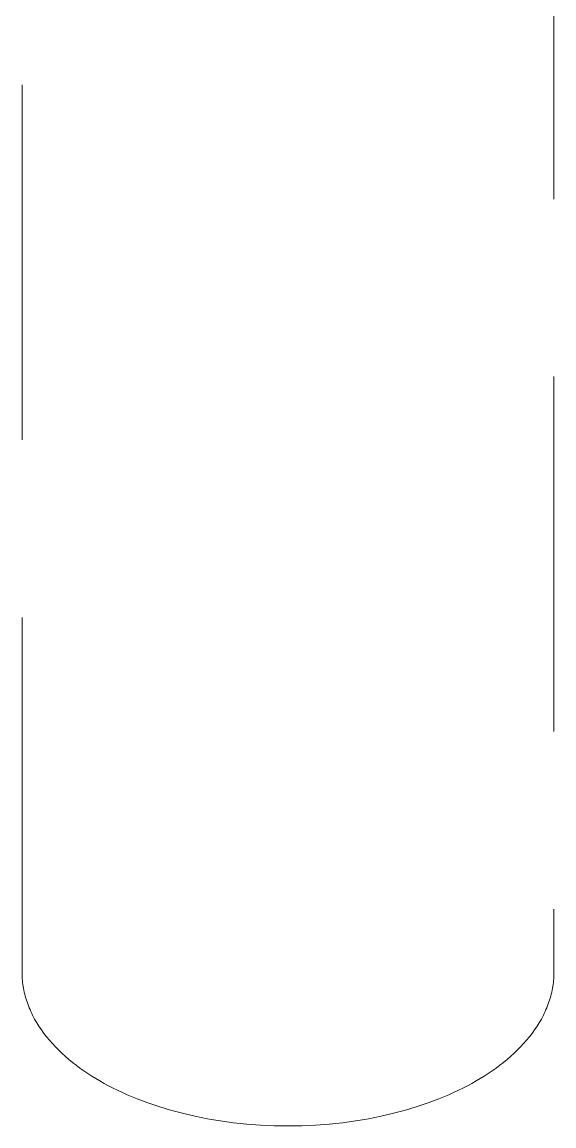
# Model space of a CAD drawing. Header units: inches. Extents: x -12 to 136, y -5 to 104.
# Drawn here: x 120.188 to 122.09, y 40.379 to 44.328 of the extents above; entities that cross this region are included whole.
import ezdxf

# ---------------------------------------------------------------- set-up
doc = ezdxf.new("R2010")
doc.units = ezdxf.units.IN
doc.linetypes.add('HIDDEN', pattern=[1.905, 1.27, -0.635])
doc.layers.add('ZANO_R_przerywana', color=250, linetype='HIDDEN', lineweight=0)

msp = doc.modelspace()

# ---------------------------------------------------------------- linework, layer by layer
at = {"layer": 'ZANO_R_przerywana'}
for p, q in [((120.18841, 40.92829), (120.18841, 54.48997)), ((122.08999, 54.48997), (122.08999, 40.92829)), ((120.18849, 40.92118), (120.18841, 40.92829)), ((120.18873, 40.91408), (120.18849, 40.92118)), ((120.18912, 40.90698), (120.18873, 40.91408)), ((120.18968, 40.89988), (120.18912, 40.90698)), ((122.08872, 40.89988), (122.08927, 40.90698)), ((122.08927, 40.90698), (122.08967, 40.91408)), ((122.08967, 40.91408), (122.08991, 40.92118)), ((122.08991, 40.92118), (122.08999, 40.92829)), ((120.1904, 40.8928), (120.18968, 40.89988)), ((120.19127, 40.88572), (120.1904, 40.8928)), ((120.1923, 40.87865), (120.19127, 40.88572)), ((120.19349, 40.87159), (120.1923, 40.87865)), ((120.19484, 40.86455), (120.19349, 40.87159)), ((122.08356, 40.86455), (122.08491, 40.87159)), ((122.08491, 40.87159), (122.0861, 40.87865)), ((122.0861, 40.87865), (122.08713, 40.88572)), ((122.08713, 40.88572), (122.088, 40.8928)), ((122.088, 40.8928), (122.08872, 40.89988)), ((120.19634, 40.85753), (120.19484, 40.86455)), ((120.198, 40.85052), (120.19634, 40.85753)), ((120.19981, 40.84353), (120.198, 40.85052)), ((120.20177, 40.83656), (120.19981, 40.84353)), ((120.20389, 40.82962), (120.20177, 40.83656)), ((120.20616, 40.8227), (120.20389, 40.82962)), ((122.07224, 40.8227), (122.07451, 40.82962)), ((122.07451, 40.82962), (122.07662, 40.83656)), ((122.07662, 40.83656), (122.07859, 40.84353)), ((122.07859, 40.84353), (122.0804, 40.85052)), ((122.0804, 40.85052), (122.08206, 40.85753)), ((122.08206, 40.85753), (122.08356, 40.86455)), ((120.20858, 40.8158), (120.20616, 40.8227)), ((120.21115, 40.80894), (120.20858, 40.8158)), ((120.21387, 40.8021), (120.21115, 40.80894)), ((120.21673, 40.79529), (120.21387, 40.8021)), ((120.21974, 40.78852), (120.21673, 40.79529)), ((120.2229, 40.78178), (120.21974, 40.78852)), ((122.0555, 40.78178), (122.05866, 40.78852)), ((122.05866, 40.78852), (122.06166, 40.79529)), ((122.06166, 40.79529), (122.06453, 40.8021)), ((122.06453, 40.8021), (122.06725, 40.80894)), ((122.06725, 40.80894), (122.06982, 40.8158)), ((122.06982, 40.8158), (122.07224, 40.8227)), ((120.22619, 40.77507), (120.2229, 40.78178)), ((120.22963, 40.7684), (120.22619, 40.77507)), ((120.23321, 40.76177), (120.22963, 40.7684)), ((120.23692, 40.75518), (120.23321, 40.76177)), ((120.24077, 40.74863), (120.23692, 40.75518)), ((120.24475, 40.74212), (120.24077, 40.74863)), ((122.03364, 40.74212), (122.03763, 40.74863)), ((122.03763, 40.74863), (122.04148, 40.75518)), ((122.04148, 40.75518), (122.04519, 40.76177)), ((122.04519, 40.76177), (122.04877, 40.7684)), ((122.04877, 40.7684), (122.05221, 40.77507)), ((122.05221, 40.77507), (122.0555, 40.78178)), ((120.24887, 40.73566), (120.24475, 40.74212)), ((120.25749, 40.72286), (120.24887, 40.73566)), ((120.26662, 40.71026), (120.25749, 40.72286)), ((120.27623, 40.69785), (120.26662, 40.71026)), ((122.00216, 40.69785), (122.01178, 40.71026)), ((122.01178, 40.71026), (122.02091, 40.72286)), ((122.02091, 40.72286), (122.02953, 40.73566)), ((122.02953, 40.73566), (122.03364, 40.74212)), ((120.28632, 40.68566), (120.27623, 40.69785)), ((120.29687, 40.67367), (120.28632, 40.68566)), ((120.30785, 40.66192), (120.29687, 40.67367)), ((121.97055, 40.66192), (121.98153, 40.67367)), ((121.98153, 40.67367), (121.99208, 40.68566)), ((121.99208, 40.68566), (122.00216, 40.69785)), ((120.31925, 40.65039), (120.30785, 40.66192)), ((120.33105, 40.63909), (120.31925, 40.65039)), ((120.34323, 40.62804), (120.33105, 40.63909)), ((121.93517, 40.62804), (121.94735, 40.63909)), ((121.94735, 40.63909), (121.95915, 40.65039)), ((121.95915, 40.65039), (121.97055, 40.66192)), ((120.35578, 40.61724), (120.34323, 40.62804)), ((120.36866, 40.60669), (120.35578, 40.61724)), ((120.38188, 40.59639), (120.36866, 40.60669)), ((120.39539, 40.58635), (120.38188, 40.59639)), ((121.883, 40.58635), (121.89652, 40.59639)), ((121.89652, 40.59639), (121.90973, 40.60669)), ((121.90973, 40.60669), (121.92262, 40.61724)), ((121.92262, 40.61724), (121.93517, 40.62804)), ((120.4092, 40.57657), (120.39539, 40.58635)), ((120.42327, 40.56706), (120.4092, 40.57657)), ((120.43758, 40.55782), (120.42327, 40.56706)), ((120.45213, 40.54884), (120.43758, 40.55782)), ((121.82627, 40.54884), (121.84081, 40.55782)), ((121.84081, 40.55782), (121.85513, 40.56706)), ((121.85513, 40.56706), (121.8692, 40.57657)), ((121.8692, 40.57657), (121.883, 40.58635)), ((120.46689, 40.54013), (120.45213, 40.54884)), ((120.48198, 40.53161), (120.46689, 40.54013)), ((120.49753, 40.52321), (120.48198, 40.53161)), ((120.51354, 40.51494), (120.49753, 40.52321)), ((120.53002, 40.50682), (120.51354, 40.51494)), ((121.76486, 40.51494), (121.74838, 40.50682)), ((121.78087, 40.52321), (121.76486, 40.51494)), ((121.79642, 40.53161), (121.78087, 40.52321)), ((121.81151, 40.54013), (121.79642, 40.53161)), ((121.81151, 40.54013), (121.82627, 40.54884)), ((120.54695, 40.49885), (120.53002, 40.50682)), ((120.56434, 40.49105), (120.54695, 40.49885)), ((120.58217, 40.48342), (120.56434, 40.49105)), ((120.60045, 40.47598), (120.58217, 40.48342)), ((120.6383, 40.4617), (120.60045, 40.47598)), ((121.67795, 40.47598), (121.6401, 40.4617)), ((121.69623, 40.48342), (121.67795, 40.47598)), ((121.71406, 40.49105), (121.69623, 40.48342)), ((121.73145, 40.49885), (121.71406, 40.49105)), ((121.74838, 40.50682), (121.73145, 40.49885)), ((120.67783, 40.4483), (120.6383, 40.4617)), ((120.71895, 40.43588), (120.67783, 40.4483)), ((120.76157, 40.4245), (120.71895, 40.43588)), ((121.55945, 40.43588), (121.51683, 40.4245)), ((121.60057, 40.4483), (121.55945, 40.43588)), ((121.6401, 40.4617), (121.60057, 40.4483)), ((120.80555, 40.41425), (120.76157, 40.4245)), ((120.85078, 40.40521), (120.80555, 40.41425)), ((120.89711, 40.39744), (120.85078, 40.40521)), ((120.94437, 40.39099), (120.89711, 40.39744)), ((121.38129, 40.39744), (121.33403, 40.39099)), ((121.42761, 40.40521), (121.38129, 40.39744)), ((121.47284, 40.41425), (121.42761, 40.40521)), ((121.51683, 40.4245), (121.47284, 40.41425)), ((120.9924, 40.38593), (120.94437, 40.39099)), ((121.041, 40.38228), (120.9924, 40.38593)), ((121.09, 40.38008), (121.041, 40.38228)), ((121.1392, 40.37935), (121.09, 40.38008)), ((121.1884, 40.38008), (121.1392, 40.37935)), ((121.23739, 40.38228), (121.1884, 40.38008)), ((121.286, 40.38593), (121.23739, 40.38228)), ((121.33403, 40.39099), (121.286, 40.38593))]:
    msp.add_line(p, q, dxfattribs=at)

doc.saveas('drawing.dxf')
